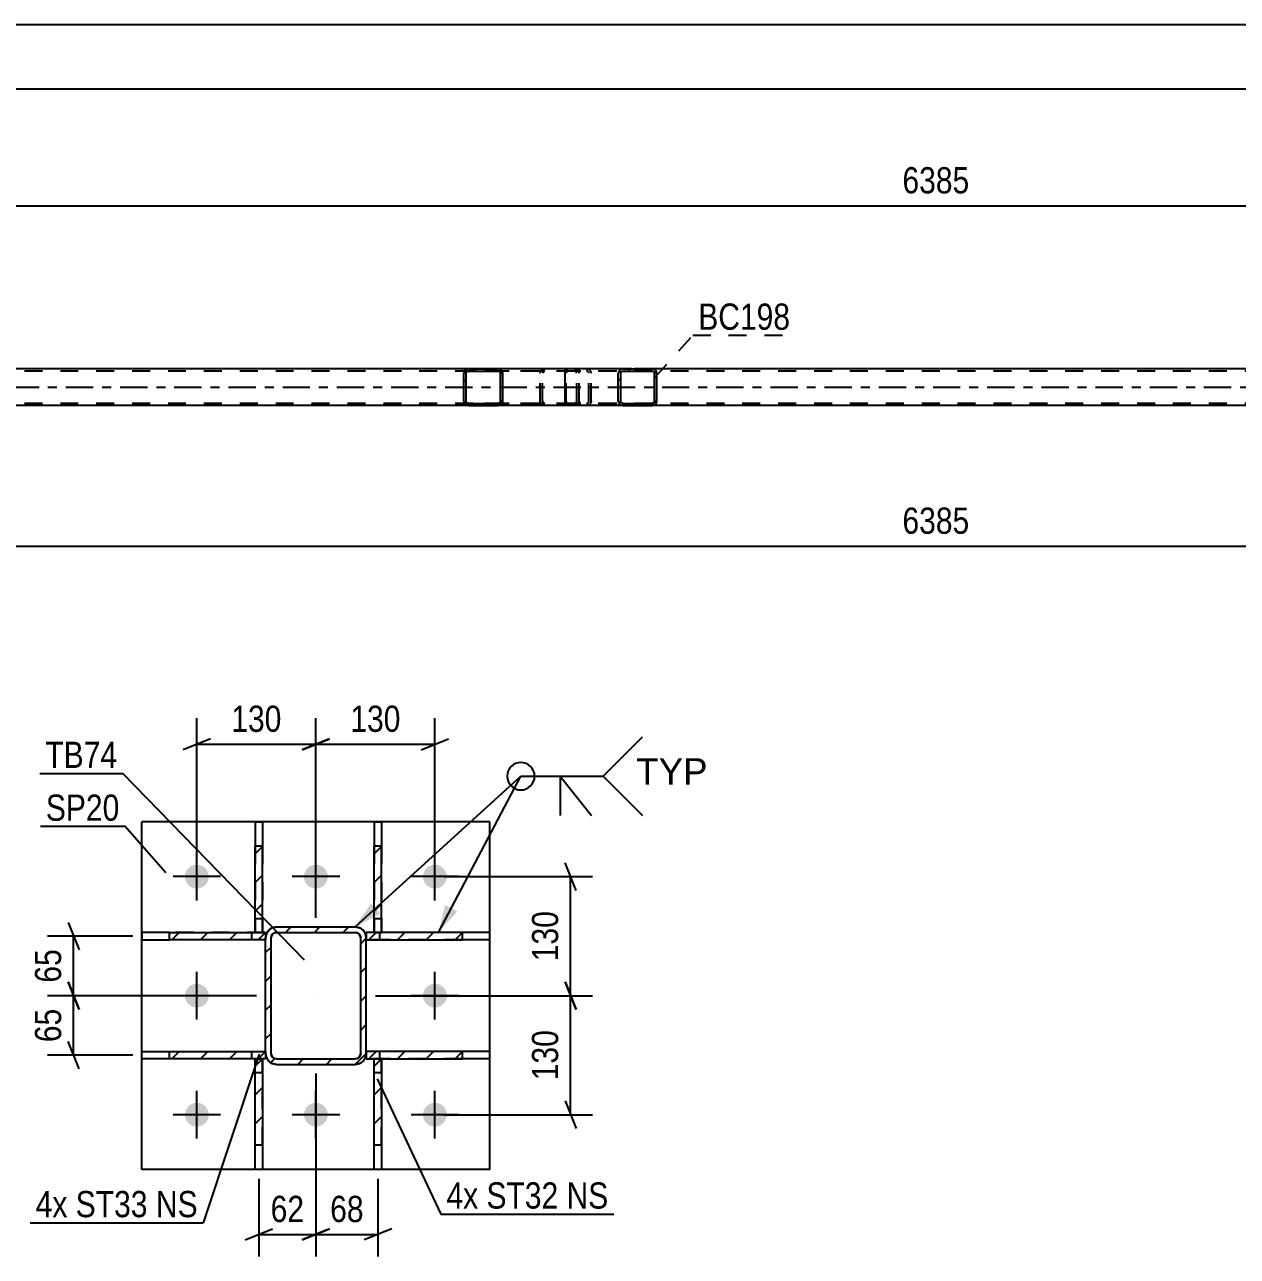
# Model space of a CAD drawing. Header units: millimetres. Extents: x 0 to 841, y 0 to 594.
# Drawn here: x 273.1 to 405.5, y 117.7 to 252.2 of the extents above; entities that cross this region are included whole.
import ezdxf

# ---------------------------------------------------------------- set-up
doc = ezdxf.new("R2010")
doc.units = ezdxf.units.MM
doc.linetypes.add('DXK_LINE_DOT2', pattern=[3.9198, 1.9599, -1.9599])
doc.linetypes.add('DXK_LINE_DOT3', pattern=[5.9187, 2.979, -0.9799, 0.9799, -0.9799])
doc.styles.add('Arial', font='ARIAL.TTF', dxfattribs={"height": 0.2})
doc.styles.add('Arial Narrow', font='ARIALN.TTF', dxfattribs={"height": 0.2})

# ---------------------------------------------------------------- blocks, each defined once
blk = doc.blocks.new('Part-103654073-2861 - 2789')
at = {"color": 7, "linetype": 'DXK_LINE_DOT2'}
for p, q in [((768.91, 214.33), (100.02, 214.33)), ((758.8, 214.57), (236.41, 214.57)), ((341.6, 214.57), (321.54, 214.57)), ((768.91, 210.81), (100.02, 210.81)), ((758.8, 210.57), (321.54, 210.57)), ((341.6, 210.57), (321.54, 210.57))]:
    blk.add_line(p, q, dxfattribs=at)
at = {"color": 2, "linetype": 'Continuous'}
for p, q in [((321.54, 214.57), (256.47, 214.57)), ((406.67, 214.57), (341.6, 214.57)), ((321.54, 210.57), (256.47, 210.57)), ((406.67, 210.57), (341.6, 210.57))]:
    blk.add_line(p, q, dxfattribs=at)
at = {"color": 7, "linetype": 'DXK_LINE_DOT3'}
blk.add_line((100.02, 212.57), (768.91, 212.57), dxfattribs=at)
blk = doc.blocks.new('Part-103654073-2972 - 2789')
at = {"linetype": 'Continuous'}
h = blk.add_hatch(dxfattribs=at)
h.set_pattern_fill('', scale=0.7, style=0, pattern_type=0)
h.set_pattern_definition([(45, (325.247, 214.2696), (-1.57154, 1.57154), [])])
h.paths.add_polyline_path([(325.29, 214.09), (325.25, 214.27), (325.14, 214.43), (324.97, 214.53), (324.78, 214.57), (321.54, 214.57), (321.34, 214.53), (321.18, 214.43), (321.07, 214.27), (321.03, 214.09), (321.03, 211.05), (321.07, 210.86), (321.18, 210.71), (321.34, 210.6), (321.54, 210.57), (324.78, 210.57), (324.97, 210.6), (325.14, 210.71), (325.25, 210.86), (325.29, 211.05)])
h.paths.add_polyline_path([(325.01, 210.95), (324.96, 210.88), (324.87, 210.82), (324.78, 210.81), (321.54, 210.81), (321.44, 210.82), (321.36, 210.88), (321.3, 210.95), (321.28, 211.05), (321.28, 214.09), (321.3, 214.18), (321.36, 214.26), (321.44, 214.31), (321.54, 214.33), (324.78, 214.33), (324.87, 214.31), (324.96, 214.26), (325.01, 214.18), (325.03, 214.09), (325.03, 211.05)])
at = {"color": 2, "linetype": 'Continuous'}
for p, q in [((321.07, 214.27), (321.03, 214.09)), ((321.03, 211.05), (321.03, 214.09)), ((321.28, 214.09), (321.3, 214.18)), ((321.28, 211.05), (321.28, 214.09)), ((321.3, 214.18), (321.36, 214.26)), ((321.54, 214.57), (321.34, 214.53)), ((321.36, 214.26), (321.44, 214.31)), ((321.44, 214.31), (321.54, 214.33)), ((321.54, 214.57), (324.78, 214.57)), ((321.54, 214.33), (324.78, 214.33)), ((332.36, 214.57), (324.78, 214.57)), ((324.97, 214.53), (324.78, 214.57)), ((324.78, 214.33), (324.87, 214.31)), ((324.87, 214.31), (324.96, 214.26)), ((324.96, 214.26), (325.01, 214.18)), ((325.01, 214.18), (325.03, 214.09)), ((325.03, 211.05), (325.03, 214.09)), ((325.29, 214.09), (325.25, 214.27)), ((325.29, 211.05), (325.29, 214.09)), ((321.03, 211.05), (321.07, 210.86)), ((321.3, 210.95), (321.28, 211.05)), ((321.36, 210.88), (321.3, 210.95)), ((321.34, 210.6), (321.54, 210.57)), ((321.44, 210.82), (321.36, 210.88)), ((321.54, 210.81), (321.44, 210.82)), ((321.54, 210.81), (324.78, 210.81)), ((321.54, 210.57), (324.78, 210.57)), ((324.87, 210.82), (324.78, 210.81)), ((324.78, 210.57), (324.97, 210.6)), ((332.36, 210.57), (324.78, 210.57)), ((324.96, 210.88), (324.87, 210.82)), ((325.01, 210.95), (324.96, 210.88)), ((325.03, 211.05), (325.01, 210.95)), ((325.25, 210.86), (325.29, 211.05))]:
    blk.add_line(p, q, dxfattribs=at)
at = {"color": 7, "linetype": 'DXK_LINE_DOT2'}
for p, q in [((324.78, 214.57), (321.54, 214.57)), ((333.12, 214.33), (321.54, 214.33)), ((329.38, 214.09), (329.42, 214.27)), ((329.38, 211.05), (329.38, 214.09)), ((329.65, 214.18), (329.63, 214.09)), ((329.63, 211.05), (329.63, 214.09)), ((329.71, 214.26), (329.65, 214.18)), ((329.69, 214.53), (329.89, 214.57)), ((329.71, 214.26), (329.73, 214.27)), ((329.73, 214.27), (329.79, 214.31)), ((329.79, 214.31), (329.89, 214.33)), ((333.12, 214.57), (329.89, 214.57)), ((333.12, 214.57), (333.32, 214.53)), ((333.22, 214.31), (333.12, 214.33)), ((333.3, 214.26), (333.22, 214.31)), ((333.36, 214.18), (333.3, 214.26)), ((333.38, 214.09), (333.36, 214.18)), ((333.38, 211.05), (333.38, 214.09)), ((333.6, 214.27), (333.64, 214.09)), ((333.64, 211.05), (333.64, 214.09)), ((333.12, 210.81), (321.54, 210.81)), ((324.78, 210.57), (321.54, 210.57)), ((329.42, 210.86), (329.38, 211.05)), ((329.63, 211.05), (329.65, 210.95)), ((329.65, 210.95), (329.71, 210.88)), ((329.89, 210.57), (329.69, 210.6)), ((329.71, 210.88), (329.73, 210.86)), ((329.73, 210.86), (329.79, 210.82)), ((329.79, 210.82), (329.89, 210.81)), ((333.12, 210.57), (329.89, 210.57)), ((333.12, 210.81), (333.22, 210.82)), ((333.32, 210.6), (333.12, 210.57)), ((333.22, 210.82), (333.3, 210.88)), ((333.3, 210.88), (333.36, 210.95)), ((333.36, 210.95), (333.38, 211.05)), ((333.64, 211.05), (333.6, 210.86))]:
    blk.add_line(p, q, dxfattribs=at)
at = {"color": 2, "linetype": 'Continuous'}
for centre, start, end in [((321.52, 214.07), 110.7584, 155.6801), ((324.79, 214.07), 24.32, 69.2417), ((321.52, 211.07), 204.32, 249.2417), ((324.79, 211.07), 290.7584, 335.6801)]:
    blk.add_arc(centre, 0.496, start, end, dxfattribs=at)
at = {"color": 7, "linetype": 'DXK_LINE_DOT2'}
for centre, start, end in [((329.87, 214.07), 110.7584, 155.6801), ((333.14, 214.07), 24.32, 69.2417), ((329.87, 211.07), 204.32, 249.2417), ((333.14, 211.07), 290.7584, 335.6801)]:
    blk.add_arc(centre, 0.496, start, end, dxfattribs=at)
blk = doc.blocks.new('Part-103654073-2997 - 2789')
at = {"linetype": 'Continuous'}
h = blk.add_hatch(dxfattribs=at)
h.set_pattern_fill('', scale=0.7, style=0, pattern_type=0)
h.set_pattern_definition([(45, (342.0652, 214.2696), (-1.57154, 1.57154), [])])
h.paths.add_polyline_path([(342.1, 214.09), (342.07, 214.27), (341.96, 214.43), (341.79, 214.53), (341.6, 214.57), (338.42, 214.57), (338.22, 214.53), (338.06, 214.43), (337.95, 214.27), (337.91, 214.09), (337.91, 211.05), (337.95, 210.86), (338.06, 210.71), (338.22, 210.6), (338.42, 210.57), (341.6, 210.57), (341.79, 210.6), (341.96, 210.71), (342.07, 210.86), (342.1, 211.05)])
h.paths.add_polyline_path([(341.83, 210.95), (341.78, 210.88), (341.7, 210.82), (341.6, 210.81), (338.42, 210.81), (338.32, 210.82), (338.24, 210.88), (338.18, 210.95), (338.17, 211.05), (338.17, 214.09), (338.18, 214.18), (338.24, 214.26), (338.32, 214.31), (338.42, 214.33), (341.6, 214.33), (341.7, 214.31), (341.78, 214.26), (341.83, 214.18), (341.85, 214.09), (341.85, 211.05)])
at = {"color": 2, "linetype": 'Continuous'}
for p, q in [((332.09, 214.09), (332.11, 214.27)), ((332.09, 211.05), (332.09, 214.09)), ((332.11, 214.27), (332.17, 214.43)), ((332.17, 214.43), (332.26, 214.53)), ((332.26, 214.53), (332.36, 214.57)), ((338.42, 214.57), (332.36, 214.57)), ((337.95, 214.27), (337.91, 214.09)), ((337.91, 211.05), (337.91, 214.09)), ((338.17, 214.09), (338.18, 214.18)), ((338.17, 211.05), (338.17, 214.09)), ((338.18, 214.18), (338.24, 214.26)), ((338.42, 214.57), (338.22, 214.53)), ((338.24, 214.26), (338.32, 214.31)), ((338.32, 214.31), (338.42, 214.33)), ((338.42, 214.57), (341.6, 214.57)), ((338.42, 214.33), (341.6, 214.33)), ((341.79, 214.53), (341.6, 214.57)), ((341.6, 214.33), (341.7, 214.31)), ((341.7, 214.31), (341.78, 214.26)), ((341.78, 214.26), (341.83, 214.18)), ((341.83, 214.18), (341.85, 214.09)), ((341.85, 211.05), (341.85, 214.09)), ((342.1, 214.09), (342.07, 214.27)), ((342.1, 211.05), (342.1, 214.09)), ((332.11, 210.86), (332.09, 211.05)), ((332.17, 210.71), (332.11, 210.86)), ((332.26, 210.6), (332.17, 210.71)), ((332.36, 210.57), (332.26, 210.6)), ((338.42, 210.57), (332.36, 210.57)), ((337.91, 211.05), (337.95, 210.86)), ((338.18, 210.95), (338.17, 211.05)), ((338.24, 210.88), (338.18, 210.95)), ((338.22, 210.6), (338.42, 210.57)), ((338.32, 210.82), (338.24, 210.88)), ((338.42, 210.81), (338.32, 210.82)), ((338.42, 210.81), (341.6, 210.81)), ((338.42, 210.57), (341.6, 210.57)), ((341.7, 210.82), (341.6, 210.81)), ((341.6, 210.57), (341.79, 210.6)), ((341.78, 210.88), (341.7, 210.82)), ((341.83, 210.95), (341.78, 210.88)), ((341.85, 211.05), (341.83, 210.95)), ((342.07, 210.86), (342.1, 211.05))]:
    blk.add_line(p, q, dxfattribs=at)
at = {"color": 7, "linetype": 'DXK_LINE_DOT2'}
for p, q in [((332.23, 214.18), (332.22, 214.09)), ((332.22, 211.05), (332.22, 214.09)), ((332.26, 214.26), (332.23, 214.18)), ((332.31, 214.31), (332.26, 214.26)), ((332.36, 214.33), (332.31, 214.31)), ((341.6, 214.33), (332.36, 214.33)), ((333.64, 214.33), (333.64, 214.57)), ((334.45, 214.57), (334.64, 214.53)), ((334.55, 214.31), (334.45, 214.33)), ((334.63, 214.26), (334.55, 214.31)), ((334.68, 214.18), (334.63, 214.26)), ((334.7, 214.09), (334.68, 214.18)), ((334.7, 211.05), (334.7, 214.09)), ((334.92, 214.27), (334.95, 214.09)), ((334.95, 211.05), (334.95, 214.09)), ((341.6, 214.57), (338.42, 214.57)), ((332.22, 211.05), (332.23, 210.95)), ((332.23, 210.95), (332.26, 210.88)), ((332.26, 210.88), (332.31, 210.82)), ((332.31, 210.82), (332.36, 210.81)), ((341.6, 210.81), (332.36, 210.81)), ((333.64, 210.57), (333.64, 210.81)), ((334.45, 210.81), (334.55, 210.82)), ((334.64, 210.6), (334.45, 210.57)), ((334.55, 210.82), (334.63, 210.88)), ((334.63, 210.88), (334.68, 210.95)), ((334.68, 210.95), (334.7, 211.05)), ((334.95, 211.05), (334.92, 210.86)), ((341.6, 210.57), (338.42, 210.57))]:
    blk.add_line(p, q, dxfattribs=at)
for centre, start, end in [((334.47, 214.07), 23.8494, 68.8059), ((334.47, 211.06), 291.1941, 336.1506)]:
    blk.add_arc(centre, 0.492, start, end, dxfattribs=at)
at = {"color": 2, "linetype": 'Continuous'}
for centre, start, end in [((338.4, 214.07), 111.1941, 156.1506), ((341.62, 214.07), 23.8494, 68.8059), ((338.4, 211.06), 203.8494, 248.8059), ((341.62, 211.06), 291.1941, 336.1506)]:
    blk.add_arc(centre, 0.492, start, end, dxfattribs=at)
blk = doc.blocks.new('Part-103654073-5925 - 5916')
at = {"linetype": 'Continuous'}
h = blk.add_hatch(dxfattribs=at)
h.set_pattern_fill('', scale=0.7, style=0, pattern_type=0)
h.set_pattern_definition([(45, (320.8774, 153.0274), (-1.57154, 1.57154), [])])
h.paths.add_polyline_path([(320.88, 152.23), (320.88, 153.03), (310.38, 153.03), (310.38, 152.23)])
at = {"color": 7, "linetype": 'DXK_LINE_DOT2'}
for p, q in [((320.88, 153.03), (310.38, 153.03)), ((310.38, 153.03), (310.38, 152.23)), ((320.88, 152.23), (310.38, 152.23)), ((311.88, 152.23), (311.88, 153.03))]:
    blk.add_line(p, q, dxfattribs=at)
at = {"color": 2, "linetype": 'Continuous'}
for p, q in [((320.88, 153.03), (310.38, 153.03)), ((310.38, 153.03), (310.38, 152.23)), ((310.38, 152.23), (320.88, 152.23)), ((323.88, 153.03), (320.88, 153.03)), ((320.88, 152.23), (320.88, 153.03)), ((323.88, 152.23), (320.88, 152.23)), ((323.88, 152.23), (323.88, 153.03))]:
    blk.add_line(p, q, dxfattribs=at)
blk = doc.blocks.new('Part-103654073-5930 - 5916')
at = {"linetype": 'Continuous'}
h = blk.add_hatch(dxfattribs=at)
h.set_pattern_fill('', scale=0.7, style=0, pattern_type=0)
h.set_pattern_definition([(45, (320.8774, 140.0274), (-1.57154, 1.57154), [])])
h.paths.add_polyline_path([(320.88, 139.23), (320.88, 140.03), (310.38, 140.03), (310.38, 139.23)])
at = {"color": 7, "linetype": 'DXK_LINE_DOT2'}
for p, q in [((320.88, 140.03), (310.38, 140.03)), ((310.38, 140.03), (310.38, 139.23)), ((311.88, 139.23), (311.88, 140.03)), ((320.88, 139.23), (310.38, 139.23))]:
    blk.add_line(p, q, dxfattribs=at)
at = {"color": 2, "linetype": 'Continuous'}
for p, q in [((320.88, 140.03), (310.38, 140.03)), ((310.38, 140.03), (310.38, 139.23)), ((323.88, 140.03), (320.88, 140.03)), ((320.88, 139.23), (320.88, 140.03)), ((323.88, 139.23), (323.88, 140.03)), ((310.38, 139.23), (320.88, 139.23)), ((323.88, 139.23), (320.88, 139.23))]:
    blk.add_line(p, q, dxfattribs=at)
blk = doc.blocks.new('Part-103654073-5936 - 5916')
at = {"color": 2, "linetype": 'Continuous'}
for p, q in [((285.88, 127.13), (285.88, 165.13)), ((323.88, 165.13), (285.88, 165.13)), ((323.88, 127.13), (323.88, 165.13)), ((323.88, 127.13), (285.88, 127.13))]:
    blk.add_line(p, q, dxfattribs=at)
blk = doc.blocks.new('Bolt-103654073-5979 - 5916')
at = {"linetype": 'Continuous'}
for points in [[(290.58, 159.13, -1), (293.18, 159.13, -1)], [(303.58, 159.13, -1), (306.18, 159.13, -1)], [(316.58, 159.13, -1), (319.18, 159.13, -1)], [(290.58, 146.13, -1), (293.18, 146.13, -1)], [(316.58, 146.13, -1), (319.18, 146.13, -1)], [(290.58, 133.13, -1), (293.18, 133.13, -1)], [(303.58, 133.13, -1), (306.18, 133.13, -1)], [(316.58, 133.13, -1), (319.18, 133.13, -1)]]:
    blk.add_hatch(color=1, dxfattribs=at).paths.add_polyline_path(points)
at = {"color": 1, "linetype": 'Continuous'}
for p, q in [((291.88, 156.53), (291.88, 161.73)), ((304.88, 156.53), (304.88, 161.73)), ((317.88, 156.53), (317.88, 161.73)), ((294.48, 159.13), (289.28, 159.13)), ((307.48, 159.13), (302.28, 159.13)), ((320.48, 159.13), (315.28, 159.13)), ((291.88, 143.53), (291.88, 148.73)), ((317.88, 143.53), (317.88, 148.73)), ((294.48, 146.13), (289.28, 146.13)), ((320.48, 146.13), (315.28, 146.13)), ((291.88, 130.53), (291.88, 135.73)), ((304.88, 130.53), (304.88, 135.73)), ((317.88, 130.53), (317.88, 135.73)), ((294.48, 133.13), (289.28, 133.13)), ((307.48, 133.13), (302.28, 133.13)), ((320.48, 133.13), (315.28, 133.13))]:
    blk.add_line(p, q, dxfattribs=at)
blk = doc.blocks.new('Part-103654073-6006 - 5916')
at = {"linetype": 'Continuous'}
h = blk.add_hatch(dxfattribs=at)
h.set_pattern_fill('', scale=0.7, style=0, pattern_type=0)
h.set_pattern_definition([(45, (310.3794, 139.8274), (-1.57154, 1.57154), [])])
h.paths.add_polyline_path([(310.29, 139.37), (310.38, 139.83), (310.38, 152.43), (310.29, 152.89), (310.03, 153.28), (309.64, 153.54), (309.18, 153.63), (300.58, 153.63), (300.12, 153.54), (299.73, 153.28), (299.47, 152.89), (299.38, 152.43), (299.38, 139.83), (299.47, 139.37), (299.73, 138.98), (300.12, 138.72), (300.58, 138.63), (309.18, 138.63), (309.64, 138.72), (310.03, 138.98)])
h.paths.add_polyline_path([(309.41, 139.27), (309.18, 139.23), (300.58, 139.23), (300.35, 139.27), (300.16, 139.4), (300.03, 139.6), (299.98, 139.83), (299.98, 152.43), (300.03, 152.66), (300.16, 152.85), (300.35, 152.98), (300.58, 153.03), (309.18, 153.03), (309.41, 152.98), (309.6, 152.85), (309.73, 152.66), (309.78, 152.43), (309.78, 139.83), (309.73, 139.6), (309.6, 139.4)])
at = {"color": 7, "linetype": 'DXK_LINE_DOT2'}
for p, q in [((300.12, 153.54), (300.58, 153.63)), ((300.58, 153.63), (309.18, 153.63)), ((309.18, 153.63), (309.64, 153.54)), ((299.38, 152.43), (299.47, 152.89)), ((299.38, 139.83), (299.38, 152.43)), ((300.03, 152.66), (299.98, 152.43)), ((299.98, 139.83), (299.98, 152.43)), ((300.16, 152.85), (300.03, 152.66)), ((300.35, 152.98), (300.16, 152.85)), ((300.58, 153.03), (300.35, 152.98)), ((300.58, 153.03), (309.18, 153.03)), ((309.41, 152.98), (309.18, 153.03)), ((309.6, 152.85), (309.41, 152.98)), ((309.73, 152.66), (309.6, 152.85)), ((309.78, 152.43), (309.73, 152.66)), ((309.78, 139.83), (309.78, 152.43)), ((310.29, 152.89), (310.38, 152.43)), ((310.38, 139.83), (310.38, 152.43)), ((299.47, 139.37), (299.38, 139.83)), ((299.98, 139.83), (300.03, 139.6)), ((300.03, 139.6), (300.16, 139.4)), ((300.58, 138.63), (300.12, 138.72)), ((300.16, 139.4), (300.35, 139.27)), ((300.35, 139.27), (300.58, 139.23)), ((300.58, 139.23), (309.18, 139.23)), ((300.58, 138.63), (309.18, 138.63)), ((309.18, 139.23), (309.41, 139.27)), ((309.64, 138.72), (309.18, 138.63)), ((309.41, 139.27), (309.6, 139.4)), ((309.6, 139.4), (309.73, 139.6)), ((309.73, 139.6), (309.78, 139.83)), ((310.38, 139.83), (310.29, 139.37))]:
    blk.add_line(p, q, dxfattribs=at)
at = {"color": 2, "linetype": 'Continuous'}
for p, q in [((300.58, 153.63), (300.12, 153.54)), ((300.58, 153.63), (309.18, 153.63)), ((309.64, 153.54), (309.18, 153.63)), ((299.47, 152.89), (299.38, 152.43)), ((299.38, 139.83), (299.38, 152.43)), ((299.98, 152.43), (300.03, 152.66)), ((299.98, 139.83), (299.98, 152.43)), ((300.03, 152.66), (300.16, 152.85)), ((300.16, 152.85), (300.35, 152.98)), ((300.35, 152.98), (300.58, 153.03)), ((300.58, 153.03), (309.18, 153.03)), ((309.18, 153.03), (309.41, 152.98)), ((309.41, 152.98), (309.6, 152.85)), ((309.6, 152.85), (309.73, 152.66)), ((309.73, 152.66), (309.78, 152.43)), ((309.78, 139.83), (309.78, 152.43)), ((310.38, 152.43), (310.29, 152.89)), ((310.38, 139.83), (310.38, 152.43)), ((299.38, 139.83), (299.47, 139.37)), ((300.03, 139.6), (299.98, 139.83)), ((300.16, 139.4), (300.03, 139.6)), ((300.12, 138.72), (300.58, 138.63)), ((300.35, 139.27), (300.16, 139.4)), ((300.58, 139.23), (300.35, 139.27)), ((300.58, 139.23), (309.18, 139.23)), ((300.58, 138.63), (309.18, 138.63)), ((309.41, 139.27), (309.18, 139.23)), ((309.18, 138.63), (309.64, 138.72)), ((309.6, 139.4), (309.41, 139.27)), ((309.73, 139.6), (309.6, 139.4)), ((309.78, 139.83), (309.73, 139.6)), ((310.29, 139.37), (310.38, 139.83))]:
    blk.add_line(p, q, dxfattribs=at)
at = {"color": 7, "linetype": 'DXK_LINE_DOT3'}
blk.add_line((304.88, 146.13), (304.88, 146.13), dxfattribs=at)
at = {"color": 7, "linetype": 'DXK_LINE_DOT2'}
for centre, start, end in [((300.58, 152.43), 112.5, 157.5), ((309.18, 152.43), 22.5, 67.5), ((300.58, 139.83), 202.5, 247.5), ((309.18, 139.83), 292.5, 337.5)]:
    blk.add_arc(centre, 1.2, start, end, dxfattribs=at)
at = {"color": 2, "linetype": 'Continuous'}
for centre, start, end in [((300.58, 152.43), 112.5, 157.5), ((309.18, 152.43), 22.5, 67.5), ((300.58, 139.83), 202.5, 247.5), ((309.18, 139.83), 292.5, 337.5)]:
    blk.add_arc(centre, 1.2, start, end, dxfattribs=at)
blk = doc.blocks.new('Part-103654073-6025 - 5916')
at = {"linetype": 'Continuous'}
h = blk.add_hatch(dxfattribs=at)
h.set_pattern_fill('', scale=0.7, style=0, pattern_type=0)
h.set_pattern_definition([(45, (312.063, 162.4395), (-1.57154, 1.57154), [])])
h.paths.add_polyline_path([(312.06, 153.04), (312.06, 162.44), (311.26, 162.44), (311.26, 153.04)])
at = {"color": 2, "linetype": 'Continuous'}
for p, q in [((311.26, 165.13), (311.26, 162.44)), ((311.26, 165.13), (312.06, 165.13)), ((312.06, 165.13), (312.06, 162.44)), ((311.26, 153.04), (311.26, 162.44)), ((312.06, 162.44), (311.26, 162.44)), ((312.06, 153.04), (312.06, 162.44)), ((311.26, 153.04), (312.06, 153.04))]:
    blk.add_line(p, q, dxfattribs=at)
at = {"color": 7, "linetype": 'DXK_LINE_DOT2'}
for p, q in [((311.26, 162.44), (311.26, 153.04)), ((312.06, 162.44), (312.06, 153.04)), ((311.26, 154.54), (312.06, 154.54)), ((311.26, 153.04), (312.06, 153.04))]:
    blk.add_line(p, q, dxfattribs=at)
blk = doc.blocks.new('Part-103654073-6030 - 5916')
at = {"linetype": 'Continuous'}
h = blk.add_hatch(dxfattribs=at)
h.set_pattern_fill('', scale=0.7, style=0, pattern_type=0)
h.set_pattern_definition([(45, (299.0636, 162.4395), (-1.57154, 1.57154), [])])
h.paths.add_polyline_path([(299.06, 153.04), (299.06, 162.44), (298.26, 162.44), (298.26, 153.04)])
at = {"color": 2, "linetype": 'Continuous'}
for p, q in [((298.26, 165.13), (298.26, 162.44)), ((298.26, 165.13), (299.06, 165.13)), ((299.06, 165.13), (299.06, 162.44)), ((298.26, 153.04), (298.26, 162.44)), ((299.06, 162.44), (298.26, 162.44)), ((299.06, 153.04), (299.06, 162.44)), ((298.26, 153.04), (299.06, 153.04))]:
    blk.add_line(p, q, dxfattribs=at)
at = {"color": 7, "linetype": 'DXK_LINE_DOT2'}
for p, q in [((298.26, 162.44), (298.26, 153.04)), ((299.06, 162.44), (299.06, 153.04)), ((298.26, 154.54), (299.06, 154.54)), ((298.26, 153.04), (299.06, 153.04))]:
    blk.add_line(p, q, dxfattribs=at)
blk = doc.blocks.new('Part-103654073-6035 - 5916')
at = {"linetype": 'Continuous'}
h = blk.add_hatch(dxfattribs=at)
h.set_pattern_fill('', scale=0.7, style=0, pattern_type=0)
h.set_pattern_definition([(45, (312.0636, 139.2373), (-1.57154, 1.57154), [])])
h.paths.add_polyline_path([(312.06, 129.82), (312.06, 139.24), (311.26, 139.24), (311.26, 129.82)])
at = {"color": 7, "linetype": 'DXK_LINE_DOT2'}
for p, q in [((311.26, 137.74), (311.26, 139.24)), ((311.26, 139.24), (312.06, 139.24)), ((312.06, 129.82), (312.06, 139.24)), ((311.26, 137.74), (312.06, 137.74)), ((311.26, 129.82), (311.26, 137.74))]:
    blk.add_line(p, q, dxfattribs=at)
at = {"color": 2, "linetype": 'Continuous'}
for p, q in [((311.26, 129.82), (311.26, 139.24)), ((311.26, 139.24), (312.06, 139.24)), ((312.06, 139.24), (312.06, 129.82)), ((311.26, 127.13), (311.26, 129.82)), ((312.06, 129.82), (311.26, 129.82)), ((312.06, 129.82), (312.06, 127.13)), ((312.06, 127.13), (311.26, 127.13))]:
    blk.add_line(p, q, dxfattribs=at)
blk = doc.blocks.new('Part-103654073-6040 - 5916')
at = {"linetype": 'Continuous'}
h = blk.add_hatch(dxfattribs=at)
h.set_pattern_fill('', scale=0.7, style=0, pattern_type=0)
h.set_pattern_definition([(45, (299.0641, 139.2373), (-1.57154, 1.57154), [])])
h.paths.add_polyline_path([(299.06, 129.82), (299.06, 139.24), (298.26, 139.24), (298.26, 129.82)])
at = {"color": 7, "linetype": 'DXK_LINE_DOT2'}
for p, q in [((298.26, 137.74), (298.26, 139.24)), ((298.26, 139.24), (299.06, 139.24)), ((299.06, 129.82), (299.06, 139.24)), ((298.26, 137.74), (299.06, 137.74)), ((298.26, 129.82), (298.26, 137.74))]:
    blk.add_line(p, q, dxfattribs=at)
at = {"color": 2, "linetype": 'Continuous'}
for p, q in [((298.26, 129.82), (298.26, 139.24)), ((298.26, 139.24), (299.06, 139.24)), ((299.06, 139.24), (299.06, 129.82)), ((298.26, 127.13), (298.26, 129.82)), ((299.06, 129.82), (298.26, 129.82)), ((299.06, 129.82), (299.06, 127.13)), ((299.06, 127.13), (298.26, 127.13))]:
    blk.add_line(p, q, dxfattribs=at)
blk = doc.blocks.new('Part-103654073-6045 - 5916')
at = {"linetype": 'Continuous'}
h = blk.add_hatch(dxfattribs=at)
h.set_pattern_fill('', scale=0.7, style=0, pattern_type=0)
h.set_pattern_definition([(45, (299.379, 153.0271), (-1.57154, 1.57154), [])])
h.paths.add_polyline_path([(299.38, 152.23), (299.38, 153.03), (288.88, 153.03), (288.88, 152.23)])
at = {"color": 2, "linetype": 'Continuous'}
for p, q in [((288.88, 153.03), (285.88, 153.03)), ((285.88, 153.03), (285.88, 152.23)), ((285.88, 152.23), (288.88, 152.23)), ((288.88, 153.03), (299.38, 153.03)), ((288.88, 152.23), (288.88, 153.03)), ((299.38, 152.23), (288.88, 152.23)), ((299.38, 153.03), (299.38, 152.23))]:
    blk.add_line(p, q, dxfattribs=at)
at = {"color": 7, "linetype": 'DXK_LINE_DOT2'}
for p, q in [((299.38, 153.03), (288.88, 153.03)), ((299.38, 152.23), (288.88, 152.23)), ((297.88, 152.23), (297.88, 153.03)), ((299.38, 153.03), (299.38, 152.23))]:
    blk.add_line(p, q, dxfattribs=at)
blk = doc.blocks.new('Part-103654073-6062 - 5916')
at = {"linetype": 'Continuous'}
h = blk.add_hatch(dxfattribs=at)
h.set_pattern_fill('', scale=0.7, style=0, pattern_type=0)
h.set_pattern_definition([(45, (299.379, 140.0271), (-1.57154, 1.57154), [])])
h.paths.add_polyline_path([(299.38, 139.23), (299.38, 140.03), (288.88, 140.03), (288.88, 139.23)])
at = {"color": 2, "linetype": 'Continuous'}
for p, q in [((285.88, 139.23), (285.88, 140.03)), ((285.88, 140.03), (288.88, 140.03)), ((288.88, 140.03), (299.38, 140.03)), ((288.88, 139.23), (288.88, 140.03)), ((299.38, 140.03), (299.38, 139.23)), ((288.88, 139.23), (285.88, 139.23)), ((299.38, 139.23), (288.88, 139.23))]:
    blk.add_line(p, q, dxfattribs=at)
at = {"color": 7, "linetype": 'DXK_LINE_DOT2'}
for p, q in [((288.88, 140.03), (299.38, 140.03)), ((297.88, 139.23), (297.88, 140.03)), ((299.38, 140.03), (299.38, 139.23)), ((299.38, 139.23), (288.88, 139.23))]:
    blk.add_line(p, q, dxfattribs=at)
blk = doc.blocks.new('StraightDimension-103654073-3093 - 2789')
at = {"color": 7, "linetype": 'Continuous'}
blk.add_line((100.02, 245.16), (779.13, 245.16), dxfattribs=at)
blk = doc.blocks.new('StraightDimension-103654073-3114 - 2789')
at = {"color": 7, "linetype": 'Continuous'}
blk.add_line((99.38, 252.17), (779.77, 252.17), dxfattribs=at)
blk = doc.blocks.new('StraightDimension-103654073-3134 - 2789')
at = {"color": 7, "linetype": 'Continuous'}
blk.add_line((244.9, 232.39), (500.3, 232.39), dxfattribs=at)
at = {"color": 0}
blk.add_wipeout([(376.86, 233.14), (376.86, 237.34), (368.34, 237.34), (368.34, 233.14)], dxfattribs=at)
at = {"color": 3, "style": 'Arial Narrow'}
blk.add_text('6385', height=2.863, dxfattribs=at).set_placement((368.94, 233.74))
blk = doc.blocks.new('StraightDimension-103654073-3238 - 2789')
at = {"color": 7, "linetype": 'Continuous'}
blk.add_line((244.9, 195.22), (500.3, 195.22), dxfattribs=at)
at = {"color": 0}
blk.add_wipeout([(376.86, 195.97), (376.86, 200.17), (368.34, 200.17), (368.34, 195.97)], dxfattribs=at)
at = {"color": 3, "style": 'Arial Narrow'}
blk.add_text('6385', height=2.863, dxfattribs=at).set_placement((368.94, 196.57))
blk = doc.blocks.new('StraightDimension-103654073-6119 - 5916')
at = {"color": 7, "linetype": 'Continuous'}
for p, q in [((304.88, 137.63), (304.88, 117.66)), ((311.66, 126.13), (311.66, 117.66)), ((303.38, 119.46), (306.38, 120.66)), ((304.88, 120.06), (311.66, 120.06)), ((313.16, 120.66), (310.16, 119.46))]:
    blk.add_line(p, q, dxfattribs=at)
at = {"color": 0}
blk.add_wipeout([(310.7, 120.81), (310.7, 125.01), (305.84, 125.01), (305.84, 120.81)], dxfattribs=at)
at = {"color": 3, "style": 'Arial Narrow'}
blk.add_text('68', height=2.863, dxfattribs=at).set_placement((306.44, 121.41))
blk = doc.blocks.new('StraightDimension-103654073-6129 - 5916')
at = {"color": 7, "linetype": 'Continuous'}
for p, q in [((333.29, 144.63), (332.09, 147.63)), ((311.38, 146.13), (335.09, 146.13)), ((332.69, 133.13), (332.69, 146.13)), ((332.09, 134.63), (333.29, 131.63)), ((318.88, 133.13), (335.09, 133.13))]:
    blk.add_line(p, q, dxfattribs=at)
at = {"color": 0}
blk.add_wipeout([(331.94, 142.97), (327.74, 142.97), (327.74, 136.29), (331.94, 136.29)], dxfattribs=at)
at = {"color": 3, "style": 'Arial Narrow'}
blk.add_text('130', height=2.863, rotation=90.0002, dxfattribs=at).set_placement((331.34, 136.89))
blk = doc.blocks.new('StraightDimension-103654073-6110 - 5916')
at = {"color": 7, "linetype": 'Continuous'}
for p, q in [((304.88, 137.63), (304.88, 117.66)), ((298.66, 126.13), (298.66, 117.66)), ((297.16, 119.46), (300.16, 120.66)), ((298.66, 120.06), (304.88, 120.06)), ((306.38, 120.66), (303.38, 119.46))]:
    blk.add_line(p, q, dxfattribs=at)
at = {"color": 0}
blk.add_wipeout([(304.2, 120.81), (304.2, 125.01), (299.34, 125.01), (299.34, 120.81)], dxfattribs=at)
at = {"color": 3, "style": 'Arial Narrow'}
blk.add_text('62', height=2.863, dxfattribs=at).set_placement((299.94, 121.41))
blk = doc.blocks.new('StraightDimension-103654073-6139 - 5916')
at = {"color": 7, "linetype": 'Continuous'}
for p, q in [((333.29, 157.63), (332.09, 160.63)), ((318.88, 159.13), (335.09, 159.13)), ((332.69, 146.13), (332.69, 159.13)), ((332.09, 147.63), (333.29, 144.63)), ((311.38, 146.13), (335.09, 146.13))]:
    blk.add_line(p, q, dxfattribs=at)
at = {"color": 0}
blk.add_wipeout([(331.94, 155.97), (327.74, 155.97), (327.74, 149.29), (331.94, 149.29)], dxfattribs=at)
at = {"color": 3, "style": 'Arial Narrow'}
blk.add_text('130', height=2.863, rotation=90.0002, dxfattribs=at).set_placement((331.34, 149.89))
blk = doc.blocks.new('StraightDimension-103654073-6150 - 5916')
at = {"color": 7, "linetype": 'Continuous'}
for p, q in [((277.81, 154.13), (279.01, 151.13)), ((284.88, 152.63), (275.56, 152.63)), ((278.41, 146.13), (278.41, 152.63)), ((279.01, 144.63), (277.81, 147.63)), ((298.38, 146.13), (275.56, 146.13))]:
    blk.add_line(p, q, dxfattribs=at)
at = {"color": 0}
blk.add_wipeout([(277.66, 151.81), (273.46, 151.81), (273.46, 146.95), (277.66, 146.95)], dxfattribs=at)
at = {"color": 3, "style": 'Arial Narrow'}
blk.add_text('65', height=2.863, rotation=90.0002, dxfattribs=at).set_placement((277.06, 147.55))
blk = doc.blocks.new('StraightDimension-103654073-6156 - 5916')
at = {"color": 7, "linetype": 'Continuous'}
for p, q in [((277.81, 147.63), (279.01, 144.63)), ((298.38, 146.13), (275.56, 146.13)), ((278.41, 139.63), (278.41, 146.13)), ((279.01, 138.13), (277.81, 141.13)), ((284.88, 139.63), (275.56, 139.63))]:
    blk.add_line(p, q, dxfattribs=at)
at = {"color": 0}
blk.add_wipeout([(277.66, 145.31), (273.46, 145.31), (273.46, 140.45), (277.66, 140.45)], dxfattribs=at)
at = {"color": 3, "style": 'Arial Narrow'}
blk.add_text('65', height=2.863, rotation=90.0002, dxfattribs=at).set_placement((277.06, 141.05))
blk = doc.blocks.new('StraightDimension-103654073-6163 - 5916')
at = {"color": 7, "linetype": 'Continuous'}
for p, q in [((291.88, 160.13), (291.88, 176.44)), ((304.88, 154.63), (304.88, 176.44)), ((293.38, 174.19), (290.38, 172.99)), ((291.88, 173.59), (304.88, 173.59)), ((303.38, 172.99), (306.38, 174.19))]:
    blk.add_line(p, q, dxfattribs=at)
at = {"color": 0}
blk.add_wipeout([(301.72, 174.34), (301.72, 178.54), (295.04, 178.54), (295.04, 174.34)], dxfattribs=at)
at = {"color": 3, "style": 'Arial Narrow'}
blk.add_text('130', height=2.863, dxfattribs=at).set_placement((295.64, 174.94))
blk = doc.blocks.new('StraightDimension-103654073-6172 - 5916')
at = {"color": 7, "linetype": 'Continuous'}
for p, q in [((304.88, 154.63), (304.88, 176.44)), ((317.88, 160.13), (317.88, 176.44)), ((306.38, 174.19), (303.38, 172.99)), ((304.88, 173.59), (317.88, 173.59)), ((316.38, 172.99), (319.38, 174.19))]:
    blk.add_line(p, q, dxfattribs=at)
at = {"color": 0}
blk.add_wipeout([(314.72, 174.34), (314.72, 178.54), (308.04, 178.54), (308.04, 174.34)], dxfattribs=at)
at = {"color": 3, "style": 'Arial Narrow'}
blk.add_text('130', height=2.863, dxfattribs=at).set_placement((308.64, 174.94))
blk = doc.blocks.new('Mark-103654073-2857 - 2789')
at = {"color": 0}
blk.add_wipeout([(356.69, 218.85), (356.69, 221.85), (346.64, 221.85), (346.64, 218.85)], dxfattribs=at)
blk.add_wipeout([(356.69, 218.85), (356.69, 221.85), (346.64, 221.85), (346.64, 218.85)], dxfattribs=at)
at = {"color": 30, "linetype": 'DXK_LINE_DOT2'}
for p, q in [((341.9, 213.62), (346.04, 218.25)), ((346.04, 218.25), (357.29, 218.25))]:
    blk.add_line(p, q, dxfattribs=at)
at = {"color": 3, "style": 'Arial Narrow'}
blk.add_text('BC198', height=2.863, dxfattribs=at).set_placement((346.64, 218.85))
blk = doc.blocks.new('Mark-103654073-5932 - 5916')
at = {"color": 0}
blk.add_wipeout([(283.43, 165.23), (283.43, 168.23), (275.39, 168.23), (275.39, 165.23)], dxfattribs=at)
blk.add_wipeout([(283.43, 165.23), (283.43, 168.23), (275.39, 168.23), (275.39, 165.23)], dxfattribs=at)
at = {"color": 30, "linetype": 'Continuous'}
for p in [(274.79, 164.63), (288.5, 159.54)]:
    blk.add_line(p, (284.03, 164.63), dxfattribs=at)
at = {"color": 3, "style": 'Arial Narrow'}
blk.add_text('SP20', height=2.863, dxfattribs=at).set_placement((275.39, 165.23))
blk = doc.blocks.new('Mark-103654073-6002 - 5916')
at = {"color": 0}
blk.add_wipeout([(283.19, 171), (283.19, 174), (275.33, 174), (275.33, 171)], dxfattribs=at)
blk.add_wipeout([(283.19, 171), (283.19, 174), (275.33, 174), (275.33, 171)], dxfattribs=at)
at = {"color": 30, "linetype": 'Continuous'}
for p in [(274.73, 170.4), (303.63, 150.01)]:
    blk.add_line(p, (283.79, 170.4), dxfattribs=at)
at = {"color": 3, "style": 'Arial Narrow'}
blk.add_text('TB74', height=2.863, dxfattribs=at).set_placement((275.33, 171))
blk = doc.blocks.new('WeldMark-103654073-6181 - 5916')
at = {"linetype": 'Continuous'}
for points in [[(311.9, 155.09), (309.18, 153.63), (310.89, 156.2)], [(320.33, 155.33), (318.26, 153.03), (319, 156.03)]]:
    blk.add_hatch(color=30, dxfattribs=at).paths.add_polyline_path(points)
at = {"color": 30, "linetype": 'Continuous'}
for p, q in [((309.18, 153.63), (327.27, 170.09)), ((318.26, 153.03), (327.27, 170.09)), ((327.27, 170.09), (336.27, 170.09))]:
    blk.add_line(p, q, dxfattribs=at)
at = {"color": 3, "linetype": 'Continuous'}
for q in [(334.99, 165.81), (331.56, 165.81)]:
    blk.add_line((331.56, 170.09), q, dxfattribs=at)
for start, end in [(90, 270), (270, 90)]:
    blk.add_arc((327.27, 170.09), 1.5, start, end, dxfattribs=at)
at = {"color": 0, "linetype": 'Continuous'}
blk.add_wipeout([(347.65, 169.19), (347.65, 172.19), (339.87, 172.19), (339.87, 169.19)], dxfattribs=at)
blk.add_wipeout([(347.65, 169.19), (347.65, 172.19), (339.87, 172.19), (339.87, 169.19)], dxfattribs=at)
at = {"color": 3, "linetype": 'Continuous'}
for q in [(340.56, 174.38), (340.56, 165.81)]:
    blk.add_line((336.27, 170.09), q, dxfattribs=at)
at = {"color": 3, "linetype": 'Continuous', "style": 'Arial'}
blk.add_text('TYP', height=2.865, dxfattribs=at).set_placement((339.87, 169.19))
blk = doc.blocks.new('MarkSet-103654073-6230 - 5916')
at = {"color": 0}
for points in [[(277.75, 121.94), (277.75, 124.94), (274.28, 124.94), (274.28, 121.94)], [(286.51, 121.94), (286.51, 124.94), (278.65, 124.94), (278.65, 121.94)], [(291.97, 121.94), (291.97, 124.94), (287.41, 124.94), (287.41, 121.94)]]:
    blk.add_wipeout(points, dxfattribs=at)
for points in [[(277.75, 121.94), (277.75, 124.94), (274.28, 124.94), (274.28, 121.94)], [(286.51, 121.94), (286.51, 124.94), (278.65, 124.94), (278.65, 121.94)], [(291.97, 121.94), (291.97, 124.94), (287.41, 124.94), (287.41, 121.94)]]:
    blk.add_wipeout(points, dxfattribs=at)
at = {"color": 30, "linetype": 'Continuous'}
for p in [(298.68, 139.73), (273.68, 121.34)]:
    blk.add_line(p, (292.57, 121.34), dxfattribs=at)
at = {"color": 3, "style": 'Arial Narrow'}
for s, p in [('4x', (274.28, 121.94)), ('ST33', (278.65, 121.94)), ('NS', (287.41, 121.94))]:
    blk.add_text(s, height=2.863, dxfattribs=at).set_placement(p)
blk = doc.blocks.new('MarkSet-103654073-6260 - 5916')
at = {"color": 0}
for points in [[(322.61, 122.88), (322.61, 125.88), (319.14, 125.88), (319.14, 122.88)], [(331.36, 122.88), (331.36, 125.88), (323.51, 125.88), (323.51, 122.88)], [(336.83, 122.88), (336.83, 125.88), (332.26, 125.88), (332.26, 122.88)]]:
    blk.add_wipeout(points, dxfattribs=at)
for points in [[(322.61, 122.88), (322.61, 125.88), (319.14, 125.88), (319.14, 122.88)], [(331.36, 122.88), (331.36, 125.88), (323.51, 125.88), (323.51, 122.88)], [(336.83, 122.88), (336.83, 125.88), (332.26, 125.88), (332.26, 122.88)]]:
    blk.add_wipeout(points, dxfattribs=at)
at = {"color": 30, "linetype": 'Continuous'}
for p, q in [((311.56, 137.05), (318.54, 122.28)), ((318.54, 122.28), (337.43, 122.28))]:
    blk.add_line(p, q, dxfattribs=at)
at = {"color": 3, "style": 'Arial Narrow'}
for s, p in [('4x', (319.14, 122.88)), ('ST32', (323.51, 122.88)), ('NS', (332.26, 122.88))]:
    blk.add_text(s, height=2.863, dxfattribs=at).set_placement(p)

msp = doc.modelspace()

# ---------------------------------------------------------------- block references
for name in ['StraightDimension-103654073-3093 - 2789', 'Part-103654073-2861 - 2789', 'Part-103654073-2972 - 2789', 'Part-103654073-2997 - 2789', 'StraightDimension-103654073-3238 - 2789', 'Part-103654073-5936 - 5916', 'Part-103654073-6030 - 5916', 'Part-103654073-6025 - 5916', 'Bolt-103654073-5979 - 5916', 'Part-103654073-6006 - 5916', 'Part-103654073-6045 - 5916', 'Part-103654073-5925 - 5916', 'Part-103654073-6062 - 5916', 'Part-103654073-5930 - 5916', 'Part-103654073-6040 - 5916', 'Part-103654073-6035 - 5916']:
    msp.add_blockref(name, (0, 0))

# ---------------------------------------------------------------- next in the draw order: block references
for name in ['StraightDimension-103654073-3114 - 2789', 'Mark-103654073-5932 - 5916', 'StraightDimension-103654073-6150 - 5916', 'StraightDimension-103654073-6119 - 5916']:
    msp.add_blockref(name, (0, 0))

# ---------------------------------------------------------------- next in the draw order: block references
for name in ['StraightDimension-103654073-3134 - 2789', 'Mark-103654073-2857 - 2789', 'StraightDimension-103654073-6163 - 5916', 'StraightDimension-103654073-6129 - 5916', 'StraightDimension-103654073-6110 - 5916']:
    msp.add_blockref(name, (0, 0))

# ---------------------------------------------------------------- next in the draw order: block references
for name in ['StraightDimension-103654073-6139 - 5916', 'StraightDimension-103654073-6156 - 5916', 'MarkSet-103654073-6260 - 5916']:
    msp.add_blockref(name, (0, 0))

# ---------------------------------------------------------------- next in the draw order: block references
for name in ['StraightDimension-103654073-6172 - 5916', 'MarkSet-103654073-6230 - 5916']:
    msp.add_blockref(name, (0, 0))

# ---------------------------------------------------------------- next in the draw order: block references
for name in ['Mark-103654073-6002 - 5916', 'WeldMark-103654073-6181 - 5916']:
    msp.add_blockref(name, (0, 0))

doc.saveas('drawing.dxf')
